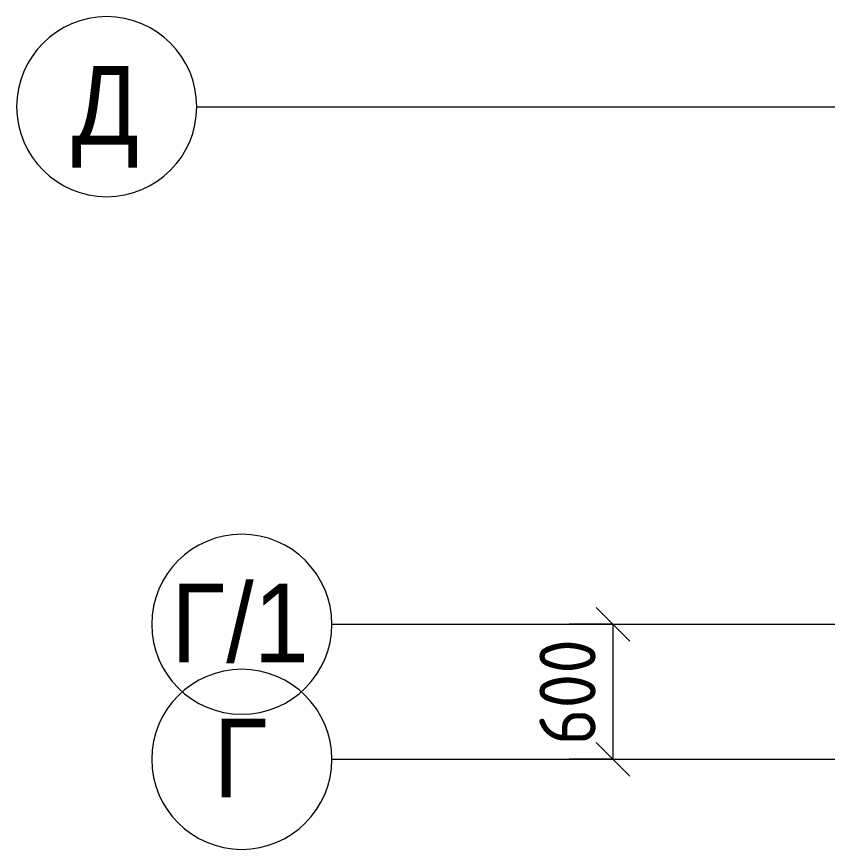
# Model space of a CAD drawing. Header units: millimetres. Extents: x 80461 to 154144, y -1987 to 15370.
# Drawn here: x 80461 to 84062, y 10100 to 13800 of the extents above; entities that cross this region are included whole.
import ezdxf

# ---------------------------------------------------------------- set-up
doc = ezdxf.new("R2010")
doc.units = ezdxf.units.MM
doc.linetypes.add('Осевая', pattern=[3175, 635, -476.25, 1587.5, -476.25])
for name, color, linetype, lineweight in [('A-ANNO-DIMS', 7, 'Continuous', 9), ('A-ANNO-DIMS-100', 7, 'Continuous', 9), ('Оси', 7, 'Continuous', 9), ('Оси-1', 7, 'Continuous', 20), ('Оси-2', 7, 'Осевая', 9)]:
    doc.layers.add(name, color=color, linetype=linetype, lineweight=lineweight)
doc.styles.add('Arial', font='arial.ttf', dxfattribs={"width": 0.9, "height": 350})
doc.styles.add('ISOCPEUR', font='isocpeur.ttf', dxfattribs={"width": 0.9, "height": 250})
doc.dimstyles.new('ISO-2_5_0_9К_БОЛЬШОЙ', dxfattribs={"dimscale": 304.8, "dimtxt": 248.995294, "dimasz": 0.492126, "dimexe": 0.393701, "dimexo": 0.984252, "dimgap": 0, "dimtad": 1, "dimdec": 0, "dimrnd": 10, "dimzin": 0, "dimdsep": 46, "dimtxsty": 'ISOCPEUR', "dimblk1": 'OBLIQUE', "dimblk2": 'OBLIQUE', "dimsah": 1, "dimcen": 0.09, "dimdle": 0.393701, "dimazin": 0, "dimtfac": 1, "dimtdec": 4, "dimtix": 1, "dimtmove": 0, "dimatfit": 3, "dimfxl": 1, "dimtvp": 1, "dimtolj": 1, "dimtzin": 0, "dimarcsym": 2})

# ---------------------------------------------------------------- blocks, each defined once
blk = doc.blocks.new('Ось сетки - D8-29747960-План разверток пом_3_41_ Этаж 3')
at = {"layer": 'Оси-1'}
for start, end in [(360, 180), (180, 360)]:
    blk.add_arc((0, 0), 4, start, end, dxfattribs=at)
blk = doc.blocks.new('DIMBLOCK1-План разверток пом_3_41_ Этаж 3')
at = {"layer": 'A-ANNO-DIMS-100', "lineweight": 20}
for p, q in [((83110, 11100), (83035, 11175)), ((83110, 11100), (83185, 11025)), ((83110, 10500), (83035, 10575)), ((83110, 10500), (83185, 10425))]:
    blk.add_line(p, q, dxfattribs=at)
at = {"layer": 'A-ANNO-DIMS-100'}
for p, q in [((82916, 11100), (83230, 11100)), ((83110, 11100), (82916, 11100)), ((83110, 11100), (83110, 10500)), ((82916, 10500), (83230, 10500)), ((83110, 10500), (82916, 10500))]:
    blk.add_line(p, q, dxfattribs=at)
at = {"layer": 'A-ANNO-DIMS-100', "color": 0, "insert": (82783.3, 10563), "char_height": 250, "width": 568.858, "attachment_point": 1, "rotation": 90, "line_spacing_factor": 1.149209, "style": 'ISOCPEUR'}
blk.add_mtext('600', dxfattribs=at)
blk = doc.blocks.new('_Oblique')
at = {"color": 0, "linetype": 'ByBlock', "lineweight": -2}
blk.add_line((-0.5, -0.5), (0.5, 0.5), dxfattribs=at)

msp = doc.modelspace()

# ---------------------------------------------------------------- linework, layer by layer
at = {"layer": 'Оси'}
for p, q in [((81261.4, 13400), (83761.4, 13400)), ((81861.4, 11100), (84361.4, 11100)), ((81861.4, 10500), (84361.4, 10500))]:
    msp.add_line(p, q, dxfattribs=at)
at = {"layer": 'Оси-2'}
msp.add_line((83761.4, 13400), (96824.1, 13400), dxfattribs=at)

# ---------------------------------------------------------------- block references
at = {"layer": 'Оси-1', "xscale": 99.99999999999993, "yscale": 99.99999999999993, "zscale": 99.99999999999993, "rotation": 269.9999999999994}
for p in [(80861.4, 13400), (81461.4, 11100), (81461.4, 10500)]:
    msp.add_blockref('Ось сетки - D8-29747960-План разверток пом_3_41_ Этаж 3', p, dxfattribs=at)

# ---------------------------------------------------------------- texts
at = {"layer": 'Оси', "char_height": 350, "attachment_point": 1, "style": 'Arial'}
for s, insert, width in [('\\fArial|b0|i0|c204|p34|;\\W.9;Д', (80705.9, 13581), 367.975), ('/1', (81392.1, 11281), 454.557), ('\\fArial|b0|i0|c204|p34|;\\W.9;Г', (81148, 11281), 295.823), ('\\fArial|b0|i0|c204|p34|;\\W.9;Г', (81335.6, 10681), 295.823)]:
    msp.add_mtext(s, dxfattribs=dict(at, insert=insert, width=width))

# ---------------------------------------------------------------- dimensions: what is measured, and where the dimension line sits
at = {"layer": 'A-ANNO-DIMS'}
dim = msp.add_linear_dim(base=(83110, 10500), p1=(83216, 11100), p2=(83216, 10500), angle=90, dimstyle='ISO-2_5_0_9К_БОЛЬШОЙ', override={"dimpost": '<>', "dimfxl": 600}, dxfattribs=at)
dim.commit()
dim.dimension.update_dxf_attribs({"geometry": 'DIMBLOCK1-План разверток пом_3_41_ Этаж 3', "text_midpoint": (82985, 10800)})

doc.saveas('drawing.dxf')
